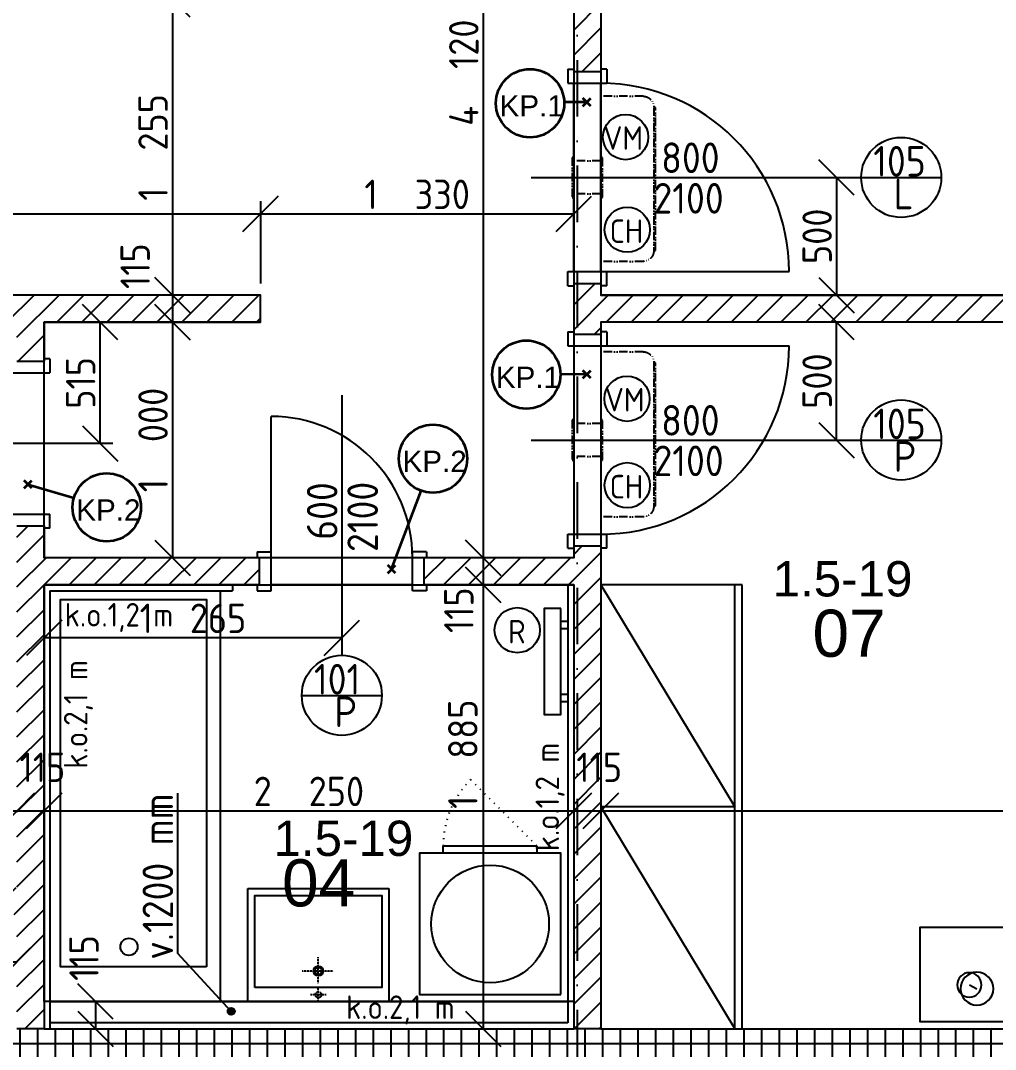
# Model space of a CAD drawing. Extents: x 4511820 to 5180432, y -1526536 to -944957.
# Drawn here: x 5149053 to 5153194, y -1305753 to -1301384 of the extents above; entities that cross this region are included whole.
import ezdxf

# ---------------------------------------------------------------- set-up
doc = ezdxf.new("R2010")
doc.units = 0
doc.header["$MEASUREMENT"] = 0
for name, pattern in [('ACAD_ISO07W100', [3.5, 0.5, -3]), ('ACAD_ISO12W100', [22, 12, -3, 0.5, -3, 0.5, -3]), ('BODKOCIARKOVANA_3', [5.6, 3, -1.3, 0, -1.3]), ('DASHED', [0.75, 0.5, -0.25])]:
    doc.linetypes.add(name, pattern=pattern)
doc.layers.get('0').update_dxf_attribs({"linetype": 'CONTINUOUS'})
doc.layers.get('Defpoints').update_dxf_attribs({"color": 61, "linetype": 'CONTINUOUS'})
for name, color, linetype in [('DVERE', 45, 'CONTINUOUS'), ('KÓTY', 4, 'CONTINUOUS'), ('MÚRY', 1, 'CONTINUOUS'), ('osi', 253, 'CONTINUOUS'), ('Plochy', 41, 'CONTINUOUS'), ('POPIS', 7, 'CONTINUOUS'), ('TENKÁ', 7, 'CONTINUOUS'), ('Z-Kúrenie', 101, 'CONTINUOUS'), ('ZARIADENIE', 47, 'CONTINUOUS'), ('ZARIADENIE1', 145, 'CONTINUOUS'), ('ZARIADOVACIE', 144, 'CONTINUOUS'), ('ZZ-chladenie', 133, 'CONTINUOUS'), ('zz-vetr', 52, 'CONTINUOUS'), ('ŠRAFY', 82, 'CONTINUOUS')]:
    doc.layers.add(name, color=color, linetype=linetype)
doc.layers.add('preklady', color=74, linetype='CONTINUOUS', lineweight=35)
doc.styles.add('ARIAL', font='arial.ttf')
doc.styles.add('STYLE1', font='isocp.shx')
doc.dimstyles.new('STANDARD-50', dxfattribs={"dimtxt": 125, "dimasz": 150, "dimexe": 10, "dimexo": 200, "dimgap": 20, "dimtad": 1, "dimdsep": 46, "dimlunit": 6, "dimtxsty": 'STYLE1', "dimblk1": 'OBLIQUE', "dimblk2": 'OBLIQUE', "dimsah": 1, "dimcen": 2.5, "dimse1": 1, "dimse2": 1, "dimadec": 0, "dimazin": 0, "dimtfac": 1, "dimtmove": 1, "dimatfit": 3, "dimldrblk": 'OBLIQUE', "dimfxl": 1, "dimtolj": 1, "dimtzin": 0, "dimarcsym": 0})
pattern_1 = [(45, (515270.5, 128041), (-53.0330086, 53.0330086), [])]

# ---------------------------------------------------------------- blocks, each defined once
blk = doc.blocks.new('pračka')
at = {"layer": 'ZARIADENIE1', "color": 8, "linetype": 'ACAD_ISO07W100', "ltscale": 8}
blk.add_line((4536136.9, -1117296.3), (4536419.7, -1117579.2), dxfattribs=at)
at = {"layer": 'ZARIADENIE1', "color": 8}
for p, q in [((4536419.7, -1117579.2), (4536019.7, -1117579.2)), ((4536019.7, -1117609.2), (4536019.7, -1117579.2)), ((4536419.7, -1117609.2), (4536419.7, -1117579.2))]:
    blk.add_line(p, q, dxfattribs=at)
blk.add_lwpolyline([(4536519.7, -1118209.2), (4536519.7, -1117609.2), (4535919.7, -1117609.2), (4535919.7, -1118209.2)], close=True, dxfattribs=at)
blk.add_circle((4536219.7, -1117909.2), 250, dxfattribs=at)
at = {"layer": 'ZARIADENIE1', "color": 8, "linetype": 'ACAD_ISO07W100', "ltscale": 8}
blk.add_arc((4536419.7, -1117579.2), 400, 135, 180, dxfattribs=at)
blk = doc.blocks.new('DVOJPOSTEL')
at = {"layer": 'ZARIADENIE', "ltscale": 0.25}
for p, q in [((4444359, -1314665.2), (4444359, -1312665.2)), ((4444359, -1312665.2), (4446159, -1312665.2)), ((4445259, -1312665.2), (4445259, -1314665.2)), ((4446159, -1312665.2), (4446159, -1314665.2)), ((4444139.6, -1312821.2), (4444171.8, -1312805.1)), ((4446378.4, -1312821.2), (4446346.2, -1312805.1)), ((4446159, -1314665.2), (4444359, -1314665.2))]:
    blk.add_line(p, q, dxfattribs=at)
at = {"layer": 'ZARIADENIE', "color": 76, "ltscale": 0.25}
for p, q in [((4444432.3, -1312741.6), (4445177.9, -1312741.6)), ((4444432.3, -1312741.6), (4444432.3, -1313110.9)), ((4445177.9, -1312741.6), (4445177.9, -1313110.9)), ((4446085.7, -1312741.6), (4445340.1, -1312741.6)), ((4445340.1, -1312741.6), (4445340.1, -1313110.9)), ((4446085.7, -1312741.6), (4446085.7, -1313110.9)), ((4444432.3, -1313110.9), (4445177.9, -1313110.9)), ((4446085.7, -1313110.9), (4445340.1, -1313110.9)), ((4444432.3, -1313193.6), (4444432.3, -1314603.6)), ((4444432.3, -1313193.6), (4445027.9, -1313193.6)), ((4445027.9, -1313193.6), (4445177.9, -1313343.6)), ((4445027.9, -1313193.6), (4445027.9, -1313343.6)), ((4445490.1, -1313193.6), (4445340.1, -1313343.6)), ((4446085.7, -1313193.6), (4445490.1, -1313193.6)), ((4445490.1, -1313193.6), (4445490.1, -1313343.6)), ((4446085.7, -1313193.6), (4446085.7, -1314603.6)), ((4445027.9, -1313343.6), (4445177.9, -1313343.6)), ((4445177.9, -1313343.6), (4445177.9, -1314603.6)), ((4445340.1, -1313343.6), (4445340.1, -1314603.6)), ((4445490.1, -1313343.6), (4445340.1, -1313343.6)), ((4444432.3, -1314603.6), (4445177.9, -1314603.6)), ((4446085.7, -1314603.6), (4445340.1, -1314603.6))]:
    blk.add_line(p, q, dxfattribs=at)
at = {"layer": 'ZARIADENIE'}
for points in [[(4444329, -1313065.2), (4443929, -1313065.2), (4443929, -1312665.2), (4444329, -1312665.2)], [(4446189, -1313065.2), (4446589, -1313065.2), (4446589, -1312665.2), (4446189, -1312665.2)]]:
    blk.add_lwpolyline(points, close=True, dxfattribs=at)
at = {"layer": 'ZARIADENIE', "ltscale": 0.25}
for centre, radius in [((4444171.8, -1312805.1), 69.7), ((4446346.2, -1312805.1), 69.7), ((4444139.6, -1312821.2), 51.9), ((4446378.4, -1312821.2), 51.9)]:
    blk.add_circle(centre, radius, dxfattribs=at)
blk = doc.blocks.new('_OBLIQUE')
at = {"color": 0, "linetype": 'ByBlock'}
blk.add_line((-0.5, -0.5), (0.5, 0.5), dxfattribs=at)
blk = doc.blocks.new('*D25512')
at = {"layer": 'Defpoints', "color": 0}
for p in [(5152623.7, -1302050.2), (5152519, -1302550.2), (5152623.7, -1302550.2)]:
    blk.add_point(p, dxfattribs=at)
at = {"layer": 'KÓTY', "color": 0, "lineweight": -2}
blk.add_line((5152519, -1302050.2), (5152519, -1302550.2), dxfattribs=at)
at = {"layer": 'KÓTY', "color": 0, "linetype": 'ByBlock', "lineweight": -2, "xscale": 150, "yscale": 150, "zscale": 150}
for p, rotation in [((5152519, -1302050.2), 90), ((5152519, -1302550.2), 270)]:
    blk.add_blockref('_OBLIQUE', p, dxfattribs=dict(at, rotation=rotation))
at = {"layer": 'KÓTY', "color": 0, "insert": (5152436.5, -1302300.2), "char_height": 125, "attachment_point": 5, "rotation": 90, "style": 'STYLE1'}
blk.add_mtext('\\A1;500', dxfattribs=at)
blk = doc.blocks.new('*D25513')
at = {"layer": 'Defpoints', "color": 0}
for p in [(5152210.3, -1302665.2), (5152519, -1302665.2), (5152210.3, -1303165.2)]:
    blk.add_point(p, dxfattribs=at)
at = {"layer": 'KÓTY', "color": 0, "lineweight": -2}
blk.add_line((5152519, -1303165.2), (5152519, -1302665.2), dxfattribs=at)
at = {"layer": 'KÓTY', "color": 0, "linetype": 'ByBlock', "lineweight": -2, "xscale": 150, "yscale": 150, "zscale": 150}
for p, rotation in [((5152519, -1302665.2), 90), ((5152519, -1303165.2), 270)]:
    blk.add_blockref('_OBLIQUE', p, dxfattribs=dict(at, rotation=rotation))
at = {"layer": 'KÓTY', "color": 0, "insert": (5152436.5, -1302915.2), "char_height": 125, "attachment_point": 5, "rotation": 90, "style": 'STYLE1'}
blk.add_mtext('\\A1;500', dxfattribs=at)
blk = doc.blocks.new('*D25527')
at = {"layer": 'Defpoints', "color": 0}
for p in [(5149698, -1301295.2), (5149698, -1302550.2), (5149698, -1302550.2)]:
    blk.add_point(p, dxfattribs=at)
at = {"layer": 'KÓTY', "color": 0, "lineweight": -2}
blk.add_line((5149698, -1301295.2), (5149698, -1302550.2), dxfattribs=at)
at = {"layer": 'KÓTY', "color": 0, "linetype": 'ByBlock', "lineweight": -2, "xscale": 150, "yscale": 150, "zscale": 150}
for p, rotation in [((5149698, -1301295.2), 90), ((5149698, -1302550.2), 270)]:
    blk.add_blockref('_OBLIQUE', p, dxfattribs=dict(at, rotation=rotation))
at = {"layer": 'KÓTY', "color": 0, "insert": (5149615.5, -1301922.7), "char_height": 125, "attachment_point": 5, "rotation": 90, "style": 'STYLE1'}
blk.add_mtext('\\A1;1ﾠ255', dxfattribs=at)
blk = doc.blocks.new('*D25529')
at = {"layer": 'Defpoints', "color": 0}
for p in [(5151904, -1299545.2), (5151018, -1303665.2), (5151586.5, -1303665.2)]:
    blk.add_point(p, dxfattribs=at)
at = {"layer": 'KÓTY', "color": 0, "lineweight": -2}
blk.add_line((5151018, -1299545.2), (5151018, -1303665.2), dxfattribs=at)
at = {"layer": 'KÓTY', "color": 0, "linetype": 'ByBlock', "lineweight": -2, "xscale": 150, "yscale": 150, "zscale": 150}
for p, rotation in [((5151018, -1299545.2), 90), ((5151018, -1303665.2), 270)]:
    blk.add_blockref('_OBLIQUE', p, dxfattribs=dict(at, rotation=rotation))
at = {"layer": 'KÓTY', "color": 0, "insert": (5150935.5, -1301605.2), "char_height": 125, "attachment_point": 5, "rotation": 90, "style": 'STYLE1'}
blk.add_mtext('\\A1;4ﾠ120', dxfattribs=at)
blk = doc.blocks.new('*D25530')
at = {"layer": 'Defpoints', "color": 0}
for p in [(5151018, -1303665.2), (5151018, -1303780.2), (5151018, -1303780.2)]:
    blk.add_point(p, dxfattribs=at)
at = {"layer": 'KÓTY', "color": 0, "lineweight": -2}
blk.add_line((5151018, -1303665.2), (5151018, -1303780.2), dxfattribs=at)
at = {"layer": 'KÓTY', "color": 0, "linetype": 'ByBlock', "lineweight": -2, "xscale": 150, "yscale": 150, "zscale": 150}
for p, rotation in [((5151018, -1303665.2), 90), ((5151018, -1303780.2), 270)]:
    blk.add_blockref('_OBLIQUE', p, dxfattribs=dict(at, rotation=rotation))
at = {"layer": 'KÓTY', "color": 0, "insert": (5150914.5, -1303888), "char_height": 125, "attachment_point": 5, "rotation": 90, "style": 'STYLE1'}
blk.add_mtext('\\A1;115', dxfattribs=at)
blk = doc.blocks.new('*D25531')
at = {"layer": 'Defpoints', "color": 0}
for p in [(5151402.5, -1303780.2), (5151018, -1305665.2), (5151402.5, -1305665.2)]:
    blk.add_point(p, dxfattribs=at)
at = {"layer": 'KÓTY', "color": 0, "lineweight": -2}
blk.add_line((5151018, -1303780.2), (5151018, -1305665.2), dxfattribs=at)
at = {"layer": 'KÓTY', "color": 0, "linetype": 'ByBlock', "lineweight": -2, "xscale": 150, "yscale": 150, "zscale": 150}
for p, rotation in [((5151018, -1303780.2), 90), ((5151018, -1305665.2), 270)]:
    blk.add_blockref('_OBLIQUE', p, dxfattribs=dict(at, rotation=rotation))
at = {"layer": 'KÓTY', "color": 0, "insert": (5150931.5, -1304499.5), "char_height": 125, "attachment_point": 5, "rotation": 90, "style": 'STYLE1'}
blk.add_mtext('\\A1;1ﾠ885', dxfattribs=at)
blk = doc.blocks.new('*D25533')
at = {"layer": 'Defpoints', "color": 0}
for p in [(5149152.5, -1303780.2), (5150417.5, -1303780.2), (5149152.5, -1304005)]:
    blk.add_point(p, dxfattribs=at)
at = {"layer": 'KÓTY', "color": 0, "lineweight": -2}
blk.add_line((5150417.5, -1304005), (5149152.5, -1304005), dxfattribs=at)
at = {"layer": 'KÓTY', "color": 0, "linetype": 'ByBlock', "lineweight": -2, "xscale": 150, "yscale": 150, "zscale": 150, "rotation": 180}
blk.add_blockref('_OBLIQUE', (5149152.5, -1304005), dxfattribs=at)
at = {"layer": 'KÓTY', "color": 0, "linetype": 'ByBlock', "lineweight": -2, "xscale": 150, "yscale": 150, "zscale": 150}
blk.add_blockref('_OBLIQUE', (5150417.5, -1304005), dxfattribs=at)
at = {"layer": 'KÓTY', "color": 0, "insert": (5149785, -1303922.5), "char_height": 125, "attachment_point": 5, "style": 'STYLE1'}
blk.add_mtext('\\A1;1ﾠ265', dxfattribs=at)
blk = doc.blocks.new('*D25534')
at = {"layer": 'Defpoints', "color": 0}
for p in [(5151402.5, -1304740), (5149152.5, -1305665.2), (5151402.5, -1305665.2)]:
    blk.add_point(p, dxfattribs=at)
at = {"layer": 'KÓTY', "color": 0, "lineweight": -2}
blk.add_line((5149152.5, -1304740), (5151402.5, -1304740), dxfattribs=at)
at = {"layer": 'KÓTY', "color": 0, "linetype": 'ByBlock', "lineweight": -2, "xscale": 150, "yscale": 150, "zscale": 150, "rotation": 180}
blk.add_blockref('_OBLIQUE', (5149152.5, -1304740), dxfattribs=at)
at = {"layer": 'KÓTY', "color": 0, "linetype": 'ByBlock', "lineweight": -2, "xscale": 150, "yscale": 150, "zscale": 150}
blk.add_blockref('_OBLIQUE', (5151402.5, -1304740), dxfattribs=at)
at = {"layer": 'KÓTY', "color": 0, "insert": (5150277.5, -1304657.5), "char_height": 125, "attachment_point": 5, "style": 'STYLE1'}
blk.add_mtext('\\A1;2ﾠ250', dxfattribs=at)
blk = doc.blocks.new('*D25539')
at = {"layer": 'Defpoints', "color": 0}
for p in [(5149037.5, -1304740), (5147937.5, -1305065.2), (5149037.5, -1305065.2)]:
    blk.add_point(p, dxfattribs=at)
at = {"layer": 'KÓTY', "color": 0, "lineweight": -2}
blk.add_line((5147937.5, -1304740), (5149037.5, -1304740), dxfattribs=at)
at = {"layer": 'KÓTY', "color": 0, "linetype": 'ByBlock', "lineweight": -2, "xscale": 150, "yscale": 150, "zscale": 150, "rotation": 180}
blk.add_blockref('_OBLIQUE', (5147937.5, -1304740), dxfattribs=at)
at = {"layer": 'KÓTY', "color": 0, "linetype": 'ByBlock', "lineweight": -2, "xscale": 150, "yscale": 150, "zscale": 150}
blk.add_blockref('_OBLIQUE', (5149037.5, -1304740), dxfattribs=at)
at = {"layer": 'KÓTY', "color": 0, "insert": (5148487.5, -1304657.5), "char_height": 125, "attachment_point": 5, "style": 'STYLE1'}
blk.add_mtext('\\A1;1ﾠ100', dxfattribs=at)
blk = doc.blocks.new('*D25540')
at = {"layer": 'Defpoints', "color": 0}
for p in [(5149152.5, -1304740), (5149037.5, -1305065.2), (5149152.5, -1305065.2)]:
    blk.add_point(p, dxfattribs=at)
at = {"layer": 'KÓTY', "color": 0, "lineweight": -2}
blk.add_line((5149037.5, -1304740), (5149152.5, -1304740), dxfattribs=at)
at = {"layer": 'KÓTY', "color": 0, "linetype": 'ByBlock', "lineweight": -2, "xscale": 150, "yscale": 150, "zscale": 150, "rotation": 180}
blk.add_blockref('_OBLIQUE', (5149037.5, -1304740), dxfattribs=at)
at = {"layer": 'KÓTY', "color": 0, "linetype": 'ByBlock', "lineweight": -2, "xscale": 150, "yscale": 150, "zscale": 150}
blk.add_blockref('_OBLIQUE', (5149152.5, -1304740), dxfattribs=at)
at = {"layer": 'KÓTY', "color": 0, "insert": (5149145.8, -1304555), "char_height": 125, "attachment_point": 5, "style": 'STYLE1'}
blk.add_mtext('\\A1;115', dxfattribs=at)
blk = doc.blocks.new('*D25541')
at = {"layer": 'Defpoints', "color": 0}
for p in [(5151402.5, -1304740), (5151402.5, -1304740), (5149152.5, -1305065.2)]:
    blk.add_point(p, dxfattribs=at)
at = {"layer": 'KÓTY', "color": 0, "lineweight": -2}
blk.add_line((5149152.5, -1304740), (5151402.5, -1304740), dxfattribs=at)
at = {"layer": 'KÓTY', "color": 0, "linetype": 'ByBlock', "lineweight": -2, "xscale": 150, "yscale": 150, "zscale": 150, "rotation": 180}
blk.add_blockref('_OBLIQUE', (5149152.5, -1304740), dxfattribs=at)
at = {"layer": 'KÓTY', "color": 0, "linetype": 'ByBlock', "lineweight": -2, "xscale": 150, "yscale": 150, "zscale": 150}
blk.add_blockref('_OBLIQUE', (5151402.5, -1304740), dxfattribs=at)
at = {"layer": 'KÓTY', "color": 0, "insert": (5150277.5, -1304657.5), "char_height": 125, "attachment_point": 5, "style": 'STYLE1'}
blk.add_mtext('\\A1;2ﾠ250', dxfattribs=at)
blk = doc.blocks.new('*D25542')
at = {"layer": 'Defpoints', "color": 0}
for p in [(5151402.5, -1304740), (5151517.5, -1304740), (5151517.5, -1304740)]:
    blk.add_point(p, dxfattribs=at)
at = {"layer": 'KÓTY', "color": 0, "lineweight": -2}
blk.add_line((5151402.5, -1304740), (5151517.5, -1304740), dxfattribs=at)
at = {"layer": 'KÓTY', "color": 0, "linetype": 'ByBlock', "lineweight": -2, "xscale": 150, "yscale": 150, "zscale": 150, "rotation": 180}
blk.add_blockref('_OBLIQUE', (5151402.5, -1304740), dxfattribs=at)
at = {"layer": 'KÓTY', "color": 0, "linetype": 'ByBlock', "lineweight": -2, "xscale": 150, "yscale": 150, "zscale": 150}
blk.add_blockref('_OBLIQUE', (5151517.5, -1304740), dxfattribs=at)
at = {"layer": 'KÓTY', "color": 0, "insert": (5151510.8, -1304555), "char_height": 125, "attachment_point": 5, "style": 'STYLE1'}
blk.add_mtext('\\A1;115', dxfattribs=at)
blk = doc.blocks.new('*D25543')
at = {"layer": 'Defpoints', "color": 0}
for p in [(5151517.5, -1304740), (5155902.5, -1304740), (5155902.5, -1304847.5)]:
    blk.add_point(p, dxfattribs=at)
at = {"layer": 'KÓTY', "color": 0, "lineweight": -2}
blk.add_line((5151517.5, -1304740), (5155902.5, -1304740), dxfattribs=at)
at = {"layer": 'KÓTY', "color": 0, "linetype": 'ByBlock', "lineweight": -2, "xscale": 150, "yscale": 150, "zscale": 150, "rotation": 180}
blk.add_blockref('_OBLIQUE', (5151517.5, -1304740), dxfattribs=at)
at = {"layer": 'KÓTY', "color": 0, "linetype": 'ByBlock', "lineweight": -2, "xscale": 150, "yscale": 150, "zscale": 150}
blk.add_blockref('_OBLIQUE', (5155902.5, -1304740), dxfattribs=at)
at = {"layer": 'KÓTY', "color": 0, "insert": (5153710, -1304657.5), "char_height": 125, "attachment_point": 5, "style": 'STYLE1'}
blk.add_mtext('\\A1;4ﾠ385', dxfattribs=at)
blk = doc.blocks.new('*D25549')
at = {"layer": 'Defpoints', "color": 0}
for p in [(5150072.5, -1302204.5), (5147072.5, -1302550.2), (5150072.5, -1302550.2)]:
    blk.add_point(p, dxfattribs=at)
at = {"layer": 'KÓTY', "color": 0, "lineweight": -2}
blk.add_line((5147072.5, -1302204.5), (5150072.5, -1302204.5), dxfattribs=at)
at = {"layer": 'KÓTY', "color": 0, "linetype": 'ByBlock', "lineweight": -2, "xscale": 150, "yscale": 150, "zscale": 150, "rotation": 180}
blk.add_blockref('_OBLIQUE', (5147072.5, -1302204.5), dxfattribs=at)
at = {"layer": 'KÓTY', "color": 0, "linetype": 'ByBlock', "lineweight": -2, "xscale": 150, "yscale": 150, "zscale": 150}
blk.add_blockref('_OBLIQUE', (5150072.5, -1302204.5), dxfattribs=at)
at = {"layer": 'KÓTY', "color": 0, "insert": (5148572.5, -1302122), "char_height": 125, "attachment_point": 5, "style": 'STYLE1'}
blk.add_mtext('\\A1;3ﾠ000', dxfattribs=at)
blk = doc.blocks.new('*D25550')
at = {"layer": 'Defpoints', "color": 0}
for p in [(5151402.5, -1302204.5), (5150072.5, -1302550.2), (5151402.5, -1302607.7)]:
    blk.add_point(p, dxfattribs=at)
at = {"layer": 'KÓTY', "color": 0, "lineweight": -2}
blk.add_line((5150072.5, -1302204.5), (5151402.5, -1302204.5), dxfattribs=at)
at = {"layer": 'KÓTY', "color": 0, "linetype": 'ByBlock', "lineweight": -2, "xscale": 150, "yscale": 150, "zscale": 150, "rotation": 180}
blk.add_blockref('_OBLIQUE', (5150072.5, -1302204.5), dxfattribs=at)
at = {"layer": 'KÓTY', "color": 0, "linetype": 'ByBlock', "lineweight": -2, "xscale": 150, "yscale": 150, "zscale": 150}
blk.add_blockref('_OBLIQUE', (5151402.5, -1302204.5), dxfattribs=at)
at = {"layer": 'KÓTY', "color": 0, "insert": (5150737.5, -1302122), "char_height": 125, "attachment_point": 5, "style": 'STYLE1'}
blk.add_mtext('\\A1;1ﾠ330', dxfattribs=at)
blk = doc.blocks.new('*D25553')
at = {"layer": 'Defpoints', "color": 0}
for p in [(5150072.5, -1302550.2), (5149698, -1302665.2), (5150072.5, -1302665.2)]:
    blk.add_point(p, dxfattribs=at)
at = {"layer": 'KÓTY', "color": 0, "lineweight": -2}
blk.add_line((5149698, -1302550.2), (5149698, -1302665.2), dxfattribs=at)
at = {"layer": 'KÓTY', "color": 0, "linetype": 'ByBlock', "lineweight": -2, "xscale": 150, "yscale": 150, "zscale": 150}
for p, rotation in [((5149698, -1302550.2), 90), ((5149698, -1302665.2), 270)]:
    blk.add_blockref('_OBLIQUE', p, dxfattribs=dict(at, rotation=rotation))
at = {"layer": 'KÓTY', "color": 0, "insert": (5149539.5, -1302427), "char_height": 125, "attachment_point": 5, "rotation": 90, "style": 'STYLE1'}
blk.add_mtext('\\A1;115', dxfattribs=at)
blk = doc.blocks.new('*D25554')
at = {"layer": 'Defpoints', "color": 0}
for p in [(5150072.5, -1302665.2), (5149698, -1303665.2), (5150067.5, -1303665.2)]:
    blk.add_point(p, dxfattribs=at)
at = {"layer": 'KÓTY', "color": 0, "lineweight": -2}
blk.add_line((5149698, -1302665.2), (5149698, -1303665.2), dxfattribs=at)
at = {"layer": 'KÓTY', "color": 0, "linetype": 'ByBlock', "lineweight": -2, "xscale": 150, "yscale": 150, "zscale": 150}
for p, rotation in [((5149698, -1302665.2), 90), ((5149698, -1303665.2), 270)]:
    blk.add_blockref('_OBLIQUE', p, dxfattribs=dict(at, rotation=rotation))
at = {"layer": 'KÓTY', "color": 0, "insert": (5149615.5, -1303165.2), "char_height": 125, "attachment_point": 5, "rotation": 90, "style": 'STYLE1'}
blk.add_mtext('\\A1;1ﾠ000', dxfattribs=at)
blk = doc.blocks.new('*D25555')
at = {"layer": 'Defpoints', "color": 0}
for p in [(5149390.5, -1302665.2), (5149445.2, -1302665.2), (5149445.2, -1303180.2)]:
    blk.add_point(p, dxfattribs=at)
at = {"layer": 'KÓTY', "color": 0, "lineweight": -2}
blk.add_line((5149390.5, -1303180.2), (5149390.5, -1302665.2), dxfattribs=at)
at = {"layer": 'KÓTY', "color": 0, "linetype": 'ByBlock', "lineweight": -2, "xscale": 150, "yscale": 150, "zscale": 150}
for p, rotation in [((5149390.5, -1302665.2), 90), ((5149390.5, -1303180.2), 270)]:
    blk.add_blockref('_OBLIQUE', p, dxfattribs=dict(at, rotation=rotation))
at = {"layer": 'KÓTY', "color": 0, "insert": (5149308, -1302922.7), "char_height": 125, "attachment_point": 5, "rotation": 90, "style": 'STYLE1'}
blk.add_mtext('\\A1;515', dxfattribs=at)
blk = doc.blocks.new('*D25569')
at = {"layer": 'Defpoints', "color": 0}
for p in [(5147287.5, -1305180.2), (5149037.5, -1305180.2), (5149037.5, -1305380.5)]:
    blk.add_point(p, dxfattribs=at)
at = {"layer": 'KÓTY', "color": 0, "lineweight": -2}
blk.add_line((5147287.5, -1305380.5), (5149037.5, -1305380.5), dxfattribs=at)
at = {"layer": 'KÓTY', "color": 0, "linetype": 'ByBlock', "lineweight": -2, "xscale": 150, "yscale": 150, "zscale": 150, "rotation": 180}
blk.add_blockref('_OBLIQUE', (5147287.5, -1305380.5), dxfattribs=at)
at = {"layer": 'KÓTY', "color": 0, "linetype": 'ByBlock', "lineweight": -2, "xscale": 150, "yscale": 150, "zscale": 150}
blk.add_blockref('_OBLIQUE', (5149037.5, -1305380.5), dxfattribs=at)
at = {"layer": 'KÓTY', "color": 0, "insert": (5148162.5, -1305298), "char_height": 125, "attachment_point": 5, "style": 'STYLE1'}
blk.add_mtext('\\A1;1ﾠ750', dxfattribs=at)
blk = doc.blocks.new('*D25594')
at = {"layer": 'Defpoints', "color": 0}
for p in [(5150303.5, -1305550.2), (5149371, -1305665.2), (5150303.5, -1305665.2)]:
    blk.add_point(p, dxfattribs=at)
at = {"layer": 'KÓTY', "color": 0, "lineweight": -2}
blk.add_line((5149371, -1305550.2), (5149371, -1305665.2), dxfattribs=at)
at = {"layer": 'KÓTY', "color": 0, "linetype": 'ByBlock', "lineweight": -2, "xscale": 150, "yscale": 150, "zscale": 150}
for p, rotation in [((5149371, -1305550.2), 90), ((5149371, -1305665.2), 270)]:
    blk.add_blockref('_OBLIQUE', p, dxfattribs=dict(at, rotation=rotation))
at = {"layer": 'KÓTY', "color": 0, "insert": (5149322, -1305365), "char_height": 125, "attachment_point": 5, "rotation": 90, "style": 'STYLE1'}
blk.add_mtext('\\A1;115', dxfattribs=at)
blk = doc.blocks.new('chlad2')
at = {"layer": 'ZZ-chladenie', "linetype": 'ACAD_ISO12W100', "ltscale": 3}
for p, q in [((5102412.5, -1105747.3), (5102592.5, -1105747.3)), ((5102412.5, -1106448.4), (5102592.5, -1106448.4))]:
    blk.add_line(p, q, dxfattribs=at)
blk.add_lwpolyline([(5102367.5, -1106402), (5102360.8, -1106402), (5102360.8, -1105794.8), (5102367.5, -1105794.8)], close=True, dxfattribs=at)
for centre, start, end in [((5102412.5, -1105792.3), 90, 180), ((5102412.5, -1106403.4), 180, 270)]:
    blk.add_arc(centre, 45, start, end, dxfattribs=at)

msp = doc.modelspace()

# ---------------------------------------------------------------- hatches: boundary and pattern name
at = {"layer": 'KÓTY'}
h = msp.add_hatch(color=256, dxfattribs=at)
h.dxf.hatch_style = 1
h.paths.add_polyline_path([(5149962.5, -1305591.5, 0.65381715), (5149937.326, -1305580.478, 1.52947961)])
at = {"layer": 'ŠRAFY', "ltscale": 0.25}
h = msp.add_hatch(dxfattribs=at)
h.set_pattern_fill('ANSI31', color=256, scale=600, style=0)
h.set_pattern_definition(pattern_1)
h.paths.add_polyline_path([(5151402.5, -1301600.191), (5151517.5, -1301600.191), (5151517.5, -1299545.191), (5151402.5, -1299545.191)])
h = msp.add_hatch(dxfattribs=at)
h.set_pattern_fill('ANSI31', color=256, scale=600, style=0)
h.set_pattern_definition(pattern_1)
h.paths.add_polyline_path([(5151402.5, -1302715.191), (5151517.5, -1302715.191), (5151517.5, -1302705.191), (5151517.5, -1302665.191), (5155902.5, -1302665.191), (5155902.5, -1302550.191), (5151517.5, -1302550.191), (5151517.5, -1302510.191), (5151517.5, -1302500.191), (5151402.5, -1302500.191), (5151402.5, -1302510.191), (5151402.5, -1302705.191)])
h = msp.add_hatch(dxfattribs=at)
h.set_pattern_fill('ANSI31', color=256, scale=600, style=0)
h.set_pattern_definition(pattern_1)
h.paths.add_polyline_path([(5147797.5, -1302665.191), (5147937.5, -1302665.191), (5149037.5, -1302665.191), (5149037.5, -1302830.191), (5149152.5, -1302830.191), (5149152.5, -1302665.191), (5150072.5, -1302665.191), (5150072.5, -1302550.191), (5147072.5, -1302550.191), (5147072.5, -1302665.191)])
h = msp.add_hatch(dxfattribs=at)
h.set_pattern_fill('ANSI31', color=256, scale=600, style=0)
h.set_pattern_definition(pattern_1)
h.paths.add_polyline_path([(5147172.5, -1305065.191), (5147172.5, -1305665.191), (5147287.5, -1305665.191), (5147287.5, -1305180.191), (5149037.5, -1305180.191), (5149037.5, -1305665.191), (5149152.5, -1305665.191), (5149152.5, -1303780.191), (5149952.5, -1303780.191), (5150057.5, -1303780.191), (5150067.5, -1303780.191), (5150067.5, -1303665.191), (5150057.5, -1303665.191), (5149152.5, -1303665.191), (5149152.5, -1303540.191), (5149152.5, -1303530.191), (5149037.5, -1303530.191), (5149037.5, -1303540.191), (5149037.5, -1303665.191), (5149037.5, -1303770.191), (5149037.5, -1305065.191), (5147937.5, -1305065.191), (5147797.5, -1305065.191), (5147197.5, -1305065.191)])
h = msp.add_hatch(dxfattribs=at)
h.set_pattern_fill('ANSI31', color=256, scale=600, style=0)
h.set_pattern_definition(pattern_1)
h.paths.add_polyline_path([(5151517.5, -1305665.191), (5151517.5, -1303615.191), (5151402.5, -1303615.191), (5151402.5, -1303665.191), (5150767.5, -1303665.191), (5150767.5, -1303780.191), (5151402.5, -1303780.191), (5151402.5, -1305665.191)])
h = msp.add_hatch(dxfattribs=at)
h.set_pattern_fill('ANSI37', color=256, scale=600, angle=45)
h.set_pattern_definition([(90, (-3307273.674, 493071.734), (-75, 1e-14), []), (180, (-3307273.674, 493071.734), (-1e-14, -75), [])])
h.paths.add_polyline_path([(5142982.5, -1305965.191), (5148272.5, -1305965.191), (5148387.5, -1305965.191), (5150612.5, -1305965.191), (5150637.5, -1305965.191), (5150752.5, -1305965.191), (5151752.5, -1305965.191), (5151867.5, -1305965.191), (5152437.5, -1305965.191), (5152467.5, -1305965.191), (5155902.5, -1305965.191), (5155902.5, -1305665.191), (5152117.5, -1305665.191), (5152087.5, -1305665.191), (5151517.5, -1305665.191), (5151402.5, -1305665.191), (5149177.5, -1305665.191), (5149152.5, -1305665.191), (5149037.5, -1305665.191), (5147287.5, -1305665.191), (5147172.5, -1305665.191), (5146572.5, -1305665.191), (5145972.5, -1305665.191), (5145372.5, -1305665.191), (5144217.5, -1305665.191), (5144042.5, -1305665.191), (5142982.5, -1305665.191)])

# ---------------------------------------------------------------- linework, layer by layer
at = {"layer": 'DVERE', "ltscale": 0.25}
for p, q in [((5151377.5, -1301590.191), (5151377.5, -1301650.191)), ((5151377.5, -1301590.191), (5151402.5, -1301590.191)), ((5151377.5, -1301590.191), (5151377.5, -1301650.191)), ((5151377.5, -1301590.191), (5151402.5, -1301590.191)), ((5151542.5, -1301590.191), (5151517.5, -1301590.191)), ((5151542.5, -1301590.191), (5151517.5, -1301590.191)), ((5151542.5, -1301590.191), (5151542.5, -1301650.191)), ((5151542.5, -1301590.191), (5151542.5, -1301650.191)), ((5151377.5, -1301650.191), (5151542.5, -1301650.191)), ((5151377.5, -1301650.191), (5151542.5, -1301650.191)), ((5151402.5, -1302450.191), (5151402.5, -1301650.191)), ((5151517.5, -1302450.191), (5151517.5, -1301650.191)), ((5151221, -1302050.191), (5152623.656, -1302050.191)), ((5152623.656, -1302050.191), (5152963.656, -1302050.191)), ((5151377.5, -1302510.191), (5151377.5, -1302450.191)), ((5151377.5, -1302450.191), (5151542.5, -1302450.191)), ((5151517.5, -1302450.191), (5152317.5, -1302450.191)), ((5151542.5, -1302510.191), (5151542.5, -1302450.191)), ((5151377.5, -1302510.191), (5151402.5, -1302510.191)), ((5151542.5, -1302510.191), (5151517.5, -1302510.191)), ((5151377.5, -1302705.191), (5151377.5, -1302765.191)), ((5151377.5, -1302705.191), (5151402.5, -1302705.191)), ((5151542.5, -1302705.191), (5151517.5, -1302705.191)), ((5151542.5, -1302705.191), (5151542.5, -1302765.191)), ((5151377.5, -1302765.191), (5151542.5, -1302765.191)), ((5151402.5, -1302765.191), (5151402.5, -1303565.191)), ((5151517.5, -1302765.191), (5151517.5, -1303565.191)), ((5151517.5, -1302765.191), (5152317.5, -1302765.191)), ((5149177.5, -1302820.191), (5149152.5, -1302820.191)), ((5149177.5, -1302820.191), (5149177.5, -1302880.191)), ((5149012.5, -1302880.191), (5149177.5, -1302880.191)), ((5149152.5, -1303480.191), (5149152.5, -1302880.191)), ((5150417.5, -1302974.92), (5150417.5, -1304079.576)), ((5150117.5, -1303665.191), (5150117.5, -1303065.191)), ((5149445.156, -1303180.191), (5148340.5, -1303180.191)), ((5151221, -1303165.191), (5152623.656, -1303165.191)), ((5152623.656, -1303165.191), (5152963.656, -1303165.191)), ((5149012.5, -1303480.191), (5149177.5, -1303480.191)), ((5149177.5, -1303540.191), (5149177.5, -1303480.191)), ((5149177.5, -1303540.191), (5149152.5, -1303540.191)), ((5151377.5, -1303565.191), (5151542.5, -1303565.191)), ((5151377.5, -1303625.191), (5151377.5, -1303565.191)), ((5151377.5, -1303565.191), (5151542.5, -1303565.191)), ((5151377.5, -1303625.191), (5151377.5, -1303565.191)), ((5151542.5, -1303625.191), (5151542.5, -1303565.191)), ((5151542.5, -1303625.191), (5151542.5, -1303565.191)), ((5150057.5, -1303640.191), (5150057.5, -1303665.191)), ((5150057.5, -1303640.191), (5150117.5, -1303640.191)), ((5150117.5, -1303805.191), (5150117.5, -1303640.191)), ((5150717.5, -1303780.191), (5150717.5, -1303635.191)), ((5150777.5, -1303640.191), (5150717.5, -1303640.191)), ((5150717.5, -1303805.191), (5150717.5, -1303640.191)), ((5150777.5, -1303640.191), (5150777.5, -1303665.191)), ((5151377.5, -1303625.191), (5151402.5, -1303625.191)), ((5151377.5, -1303625.191), (5151402.5, -1303625.191)), ((5151542.5, -1303625.191), (5151517.5, -1303625.191)), ((5151542.5, -1303625.191), (5151517.5, -1303625.191)), ((5150717.5, -1303665.191), (5150117.5, -1303665.191)), ((5150057.5, -1303780.191), (5150057.5, -1303805.191)), ((5150717.5, -1303780.191), (5150117.5, -1303780.191)), ((5150777.5, -1303780.191), (5150777.5, -1303805.191)), ((5150057.5, -1303805.191), (5150117.5, -1303805.191)), ((5150777.5, -1303805.191), (5150717.5, -1303805.191)), ((5150247.5, -1304249.576), (5150587.5, -1304249.576))]:
    msp.add_line(p, q, dxfattribs=at)
for centre in [(5152793.656, -1302050.191), (5152793.656, -1303165.191), (5150417.5, -1304249.576)]:
    msp.add_circle(centre, 170, dxfattribs=at)
for centre, radius, start, end in [((5151517.5, -1302450.191), 800, 0, 90), ((5151517.5, -1302765.191), 800, 270, 0), ((5150117.5, -1303665.191), 600, 0, 90)]:
    msp.add_arc(centre, radius, start, end, dxfattribs=at)
at = {"layer": 'KÓTY', "ltscale": 0.25}
msp.add_line((5150072.5, -1302151.097), (5150072.5, -1302501.097), dxfattribs=at)
at = {"layer": 'KÓTY'}
for p in [(5149719.5, -1304665), (5149947.5, -1305591.5)]:
    msp.add_line(p, (5149719.5, -1305344.5), dxfattribs=at)
msp.add_circle((5149947.5, -1305591.5), 15, dxfattribs=at)
at = {"layer": 'MÚRY', "ltscale": 0.25}
for p, q in [((5151402.5, -1299545.191), (5151402.5, -1301600.191)), ((5151517.5, -1299545.191), (5151517.5, -1301600.191)), ((5151402.5, -1301600.191), (5151517.5, -1301600.191)), ((5151402.5, -1301600.191), (5151517.5, -1301600.191)), ((5151402.5, -1302500.191), (5151402.5, -1302715.191)), ((5151402.5, -1302500.191), (5151517.5, -1302500.191)), ((5151517.5, -1302500.191), (5151517.5, -1302550.191)), ((5150072.5, -1302550.191), (5147072.5, -1302550.191)), ((5150072.5, -1302665.191), (5149152.5, -1302665.191)), ((5149152.5, -1302665.191), (5149152.5, -1302830.191)), ((5151517.5, -1302665.191), (5151517.5, -1302715.191)), ((5151402.5, -1302715.191), (5151517.5, -1302715.191)), ((5149037.5, -1302830.191), (5149152.5, -1302830.191)), ((5149037.5, -1303530.191), (5149152.5, -1303530.191)), ((5149152.5, -1303530.191), (5149152.5, -1303665.191)), ((5151402.5, -1303615.191), (5151402.5, -1303665.191)), ((5151402.5, -1303615.191), (5151517.5, -1303615.191)), ((5151402.5, -1303615.191), (5151517.5, -1303615.191)), ((5151517.5, -1303615.191), (5151517.5, -1305665.191)), ((5150067.5, -1303665.191), (5149152.5, -1303665.191)), ((5150067.5, -1303780.191), (5150067.5, -1303665.191)), ((5150767.5, -1303780.191), (5150767.5, -1303665.191)), ((5151402.5, -1303665.191), (5150767.5, -1303665.191)), ((5149152.5, -1303780.191), (5149152.5, -1305665.191)), ((5150067.5, -1303780.191), (5149152.5, -1303780.191)), ((5151402.5, -1303780.191), (5150767.5, -1303780.191)), ((5151402.5, -1303780.191), (5151402.5, -1305665.191)), ((5149152.5, -1305665.191), (5151402.5, -1305665.191))]:
    msp.add_line(p, q, dxfattribs=at)
at = {"layer": 'MÚRY'}
for p, q in [((5150072.5, -1302665.191), (5150072.5, -1302550.191)), ((5155902.5, -1302550.191), (5151517.5, -1302550.191)), ((5155902.5, -1302665.191), (5151517.5, -1302665.191)), ((5151517.5, -1305665.191), (5155902.5, -1305665.191))]:
    msp.add_line(p, q, dxfattribs=at)
at = {"layer": 'osi', "linetype": 'BODKOCIARKOVANA_3', "ltscale": 80}
msp.add_line((5151417.5, -1284972.097), (5151417.5, -1316900), dxfattribs=at)
at = {"layer": 'Plochy'}
for points in [[(5147232.5, -1302550.191), (5147232.5, -1301295.191), (5148232.5, -1301295.191), (5148232.5, -1301215.191), (5147372.5, -1301215.191), (5147372.5, -1299545.191), (5149277.5, -1299545.191), (5149277.5, -1301295.191), (5150027.5, -1301295.191), (5150027.5, -1301215.191), (5149392.5, -1301215.191), (5149392.5, -1299545.191), (5151402.5, -1299545.191), (5151402.5, -1303665.191), (5149152.5, -1303665.191), (5149152.5, -1302665.191), (5150072.5, -1302665.191), (5150072.5, -1302550.191)], [(5155902.5, -1299545.191), (5151517.5, -1299545.191), (5151517.5, -1302550.191), (5155902.5, -1302550.191)], [(5155902.5, -1302665.191), (5151517.5, -1302665.191), (5151517.5, -1305665.191), (5155902.5, -1305665.191)], [(5149152.5, -1303780.191), (5151402.5, -1303780.191), (5151402.5, -1305550.191), (5149152.5, -1305550.191)]]:
    msp.add_lwpolyline(points, close=True, dxfattribs=at)
at = {"layer": 'preklady'}
for p, q in [((5151458.5, -1301730.5), (5151361.93, -1301730.5)), ((5151441.883, -1301747.117), (5151475.117, -1301713.883)), ((5151475.118, -1301747.118), (5151441.884, -1301713.884)), ((5151441.883, -1302902.617), (5151475.117, -1302869.383)), ((5151475.118, -1302902.618), (5151441.884, -1302869.384)), ((5151458.501, -1302886.001), (5151345.998, -1302886.656)), ((5149067.883, -1303370.117), (5149101.117, -1303336.883)), ((5149101.118, -1303370.118), (5149067.884, -1303336.884)), ((5149084.501, -1303353.501), (5149279.522, -1303410.416)), ((5150629.001, -1303714.001), (5150753.887, -1303380.337)), ((5150612.383, -1303730.617), (5150645.617, -1303697.383)), ((5150645.618, -1303730.618), (5150612.384, -1303697.384))]:
    msp.add_line(p, q, dxfattribs=at)
at = {"layer": 'preklady', "ltscale": 0.25}
for centre in [(5151217, -1301735), (5151201, -1302887.5), (5150804.715, -1303244.538), (5149418.715, -1303451.038)]:
    msp.add_circle(centre, 145, dxfattribs=at)
at = {"layer": 'TENKÁ', "ltscale": 0.25}
for p, q in [((5149952.5, -1303780.191), (5149952.5, -1303805.191)), ((5151377.5, -1303780.191), (5151377.5, -1305640.191)), ((5149177.5, -1303805.191), (5149952.5, -1303805.191)), ((5149177.5, -1303805.191), (5149177.5, -1305665.191)), ((5149177.5, -1305550.191), (5151377.5, -1305550.191)), ((5151377.5, -1305640.191), (5149177.5, -1305640.191))]:
    msp.add_line(p, q, dxfattribs=at)
at = {"layer": 'TENKÁ'}
for p, q in [((5149152.5, -1305665.191), (5149037.5, -1305665.191)), ((5151517.5, -1305665.191), (5151402.5, -1305665.191))]:
    msp.add_line(p, q, dxfattribs=at)
at = {"layer": 'Z-Kúrenie', "linetype": 'Continuous'}
for p, q in [((5151347.5, -1303935.191), (5151377.5, -1303935.191)), ((5151347.5, -1303965.191), (5151377.5, -1303965.191)), ((5151347.5, -1304245.191), (5151377.5, -1304245.191)), ((5151347.5, -1304275.191), (5151377.5, -1304275.191))]:
    msp.add_line(p, q, dxfattribs=at)
msp.add_lwpolyline([(5151347.5, -1303880.191), (5151277.5, -1303880.191), (5151277.5, -1304330.191), (5151347.5, -1304330.191)], close=True, dxfattribs=at)
msp.add_circle((5151162.482, -1303972.739), 96, dxfattribs=at)
at = {"layer": 'ZARIADENIE'}
for p, q in [((5151517.5, -1303780.191), (5152087.5, -1304722.691)), ((5152117.5, -1303780.191), (5151517.5, -1303780.191)), ((5152087.5, -1305665.191), (5152087.5, -1303780.191)), ((5152117.5, -1305665.191), (5152117.5, -1303780.191)), ((5152087.5, -1304722.691), (5151517.5, -1304722.691)), ((5151517.5, -1304722.691), (5152087.5, -1305665.191))]:
    msp.add_line(p, q, dxfattribs=at)
at = {"layer": 'ZARIADOVACIE', "ltscale": 0.25}
for p, q in [((5149902.5, -1305550.191), (5149902.5, -1303805.191)), ((5150017.5, -1305550.191), (5150017.5, -1305070.191)), ((5150017.5, -1305070.191), (5150617.5, -1305070.191)), ((5150617.5, -1305070.191), (5150617.5, -1305550.191))]:
    msp.add_line(p, q, dxfattribs=at)
at = {"layer": 'ZARIADOVACIE', "linetype": 'DASHED'}
for p, q in [((5150317.5, -1305471.085), (5150317.5, -1305361.54)), ((5150380.488, -1305420.42), (5150249.035, -1305420.42)), ((5150317.5, -1305545.49), (5150317.5, -1305493.457)), ((5150350.363, -1305520.843), (5150284.637, -1305520.843))]:
    msp.add_line(p, q, dxfattribs=at)
at = {"layer": 'ZARIADOVACIE', "ltscale": 0.25}
for points in [[(5149842.5, -1305402.719), (5149222.5, -1305402.719), (5149222.5, -1303842.719), (5149842.5, -1303842.719)], [(5150047.5, -1305490.191), (5150047.5, -1305100.191), (5150587.5, -1305100.191), (5150587.5, -1305490.191)], [(5150047.5, -1305490.191), (5150047.5, -1305100.191), (5150587.5, -1305100.191), (5150587.5, -1305490.191)]]:
    msp.add_lwpolyline(points, close=True, dxfattribs=at)
msp.add_circle((5149513.202, -1305317.305), 36.624, dxfattribs=at)
at = {"layer": 'ZARIADOVACIE', "linetype": 'Continuous'}
for centre, radius in [((5150317.773, -1305420.153), 20.877), ((5150317.5, -1305420.42), 14.781)]:
    msp.add_circle(centre, radius, dxfattribs=at)
at = {"layer": 'ZARIADOVACIE', "linetype": 'DASHED'}
msp.add_circle((5150317.814, -1305520.843), 12.931, dxfattribs=at)
at = {"layer": 'ZZ-chladenie'}
for centre in [(5151629.776, -1302272.197), (5151629.776, -1303357.2)]:
    msp.add_circle(centre, 96, dxfattribs=at)
at = {"layer": 'zz-vetr', "linetype": 'ACAD_ISO12W100', "lineweight": -2, "ltscale": 3}
for p, q in [((5151517.5, -1301980.191), (5151402.5, -1301980.191)), ((5151517.5, -1302120.191), (5151402.5, -1302120.191)), ((5151517.5, -1303095.191), (5151402.5, -1303095.191)), ((5151517.5, -1303235.191), (5151402.5, -1303235.191))]:
    msp.add_line(p, q, dxfattribs=at)
for points in [[(5151395.5, -1302135.191), (5151402.5, -1302135.191), (5151402.5, -1301965.191), (5151395.5, -1301965.191)], [(5151517.5, -1302135.191), (5151524.5, -1302135.191), (5151524.5, -1301965.191), (5151517.5, -1301965.191)], [(5151395.5, -1303250.191), (5151402.5, -1303250.191), (5151402.5, -1303080.191), (5151395.5, -1303080.191)], [(5151517.5, -1303250.191), (5151524.5, -1303250.191), (5151524.5, -1303080.191), (5151517.5, -1303080.191)]]:
    msp.add_lwpolyline(points, close=True, dxfattribs=at)
at = {"layer": 'zz-vetr'}
for centre in [(5151622.641, -1301878.758), (5151629.005, -1302990.154)]:
    msp.add_circle(centre, 96, dxfattribs=at)

# ---------------------------------------------------------------- block references
at = {"layer": 'TENKÁ'}
msp.add_blockref('pračka', (614827.753, -187311), dxfattribs=at)
at = {"layer": 'ZARIADENIE', "color": 2, "xscale": -1, "rotation": 180}
msp.add_blockref('DVOJPOSTEL', (708943.5, -2618300.383), dxfattribs=at)
at = {"layer": 'ZZ-chladenie', "xscale": -1}
for p in [(10254110, -195958.144), (10254110, -197043.147)]:
    msp.add_blockref('chlad2', p, dxfattribs=at)

# ---------------------------------------------------------------- texts
at = {"layer": 'DVERE', "style": 'STYLE1'}
for s, p in [('105', (5152674.626, -1302046.691)), ('L', (5152761.626, -1302185.328)), ('105', (5152674.626, -1303161.691)), ('P', (5152761.626, -1303300.328)), ('101', (5150298.97, -1304246.076)), ('P', (5150385.97, -1304384.713))]:
    msp.add_text(s, height=130, dxfattribs=at).set_placement(p)
at = {"layer": 'POPIS', "lineweight": 40, "ltscale": 0.25, "style": 'ARIAL'}
for s, height, p in [('1.5-19', 150, (5152247.411, -1303829.579)), ('07', 200, (5152416.811, -1304085.77)), ('1.5-19', 150, (5150126.911, -1304931.579)), ('04', 200, (5150163.438, -1305145.81))]:
    msp.add_text(s, height=height, dxfattribs=at).set_placement(p)
at = {"layer": 'preklady', "linetype": 'Continuous', "lineweight": 20, "style": 'ARIAL'}
for s, p in [('KP.1', (5151087.736, -1301791.257)), ('KP.1', (5151071.736, -1302943.757)), ('KP.2', (5150675.451, -1303300.795)), ('KP.2', (5149289.451, -1303507.295))]:
    msp.add_text(s, height=90, dxfattribs=at).set_placement(p)
at = {"layer": 'TENKÁ', "linetype": 'Continuous', "style": 'STYLE1'}
for s, height, p in [('800', 130, (5151773.912, -1302031.608)), ('2100', 130, (5151741.31, -1302203.716)), ('800', 130, (5151773.912, -1303146.608)), ('2100', 130, (5151741.31, -1303318.716)), ('k.o.1,2 m', 100, (5149240.162, -1303957.325)), ('k.o.2,1 m', 100, (5150435.394, -1305623.829))]:
    msp.add_text(s, height=height, dxfattribs=at).set_placement(p)
for s, height, p in [('600', 130, (5150398.917, -1303588.991)), ('2100', 130, (5150571.024, -1303640.765)), ('k.o.2,1 m', 100, (5149336.788, -1304561.168)), ('k.o.1,2 m', 100, (5151340.355, -1304911.666)), ('v.1200 mm', 130, (5149700.917, -1305372.628))]:
    msp.add_text(s, height=height, rotation=90, dxfattribs=at).set_placement(p)
at = {"layer": 'Z-Kúrenie', "linetype": 'Continuous', "style": 'STYLE1'}
msp.add_text('R', height=100, dxfattribs=at).set_placement((5151123.854, -1304028.938))
at = {"layer": 'ZZ-chladenie', "style": 'STYLE1'}
for p in [(5151555.149, -1302328.396), (5151555.149, -1303413.399)]:
    msp.add_text('CH', height=100, dxfattribs=at).set_placement(p)
at = {"layer": 'zz-vetr', "style": 'STYLE1'}
for p in [(5151528.335, -1301932.77), (5151534.698, -1303044.167)]:
    msp.add_text('VM', height=100, dxfattribs=at).set_placement(p)

# ---------------------------------------------------------------- dimensions: what is measured, and where the dimension line sits
at = {"layer": 'KÓTY'}
for base, p1, p2, picture, middle in [((5151018, -1303665.191), (5151904, -1299545.191), (5151586.5, -1303665.191), '*D25529', (5150935.457, -1301605.191)), ((5149698, -1302550.191), (5149698, -1301295.191), (5149698, -1302550.191), '*D25527', (5149615.457, -1301922.691)), ((5152519, -1302550.191), (5152623.656, -1302050.191), (5152623.656, -1302550.191), '*D25512', (5152436.5, -1302300.191)), ((5149390.5, -1302665.191), (5149445.156, -1303180.191), (5149445.156, -1302665.191), '*D25555', (5149308, -1302922.691)), ((5149698, -1303665.191), (5150072.5, -1302665.191), (5150067.5, -1303665.191), '*D25554', (5149615.457, -1303165.191)), ((5152519, -1302665.191), (5152210.32, -1303165.191), (5152210.32, -1302665.191), '*D25513', (5152436.5, -1302915.191))]:
    dim = msp.add_linear_dim(base=base, p1=p1, p2=p2, angle=90, dimstyle='STANDARD-50', dxfattribs=at)
    dim.commit()
    dim.dimension.update_dxf_attribs({"geometry": picture, "text_midpoint": middle})
for base, p1, p2, picture, middle in [((5150072.5, -1302204.5), (5147072.5, -1302550.191), (5150072.5, -1302550.191), '*D25549', (5148572.5, -1302121.957)), ((5151402.5, -1302204.5), (5150072.5, -1302550.191), (5151402.5, -1302607.691), '*D25550', (5150737.5, -1302121.957)), ((5149152.5, -1304005), (5150417.5, -1303780.191), (5149152.5, -1303780.191), '*D25533', (5149785, -1303922.457)), ((5149152.5, -1304740), (5149037.5, -1305065.191), (5149152.5, -1305065.191), '*D25540', (5149145.75, -1304555)), ((5151517.5, -1304740), (5151402.5, -1304740), (5151517.5, -1304740), '*D25542', (5151510.75, -1304555)), ((5149037.5, -1304740), (5147937.5, -1305065.191), (5149037.5, -1305065.191), '*D25539', (5148487.5, -1304657.457)), ((5151402.5, -1304740), (5149152.5, -1305665.191), (5151402.5, -1305665.191), '*D25534', (5150277.5, -1304657.457)), ((5151402.5, -1304740), (5149152.5, -1305065.191), (5151402.5, -1304740), '*D25541', (5150277.5, -1304657.457)), ((5155902.5, -1304740), (5151517.5, -1304740), (5155902.5, -1304847.5), '*D25543', (5153710, -1304657.457)), ((5149037.5, -1305380.5), (5147287.5, -1305180.191), (5149037.5, -1305180.191), '*D25569', (5148162.5, -1305297.957))]:
    dim = msp.add_linear_dim(base=base, p1=p1, p2=p2, dimstyle='STANDARD-50', dxfattribs=at)
    dim.commit()
    dim.dimension.update_dxf_attribs({"geometry": picture, "text_midpoint": middle})
for base, p1, p2, picture, middle in [((5149698, -1302665.191), (5150072.5, -1302550.191), (5150072.5, -1302665.191), '*D25553', (5149622, -1302427)), ((5151018, -1303780.191), (5151018, -1303665.191), (5151018, -1303780.191), '*D25530', (5150997, -1303888)), ((5151018, -1305665.191), (5151402.5, -1303780.191), (5151402.5, -1305665.191), '*D25531', (5151014, -1304499.5)), ((5149371, -1305665.191), (5150303.5, -1305550.191), (5150303.5, -1305665.191), '*D25594', (5149404.5, -1305365))]:
    dim = msp.add_linear_dim(base=base, p1=p1, p2=p2, angle=90, dimstyle='STANDARD-50', dxfattribs=at)
    dim.commit()
    dim.dimension.update_dxf_attribs({"geometry": picture, "text_midpoint": middle, "dimtype": 160})

doc.saveas('drawing.dxf')
